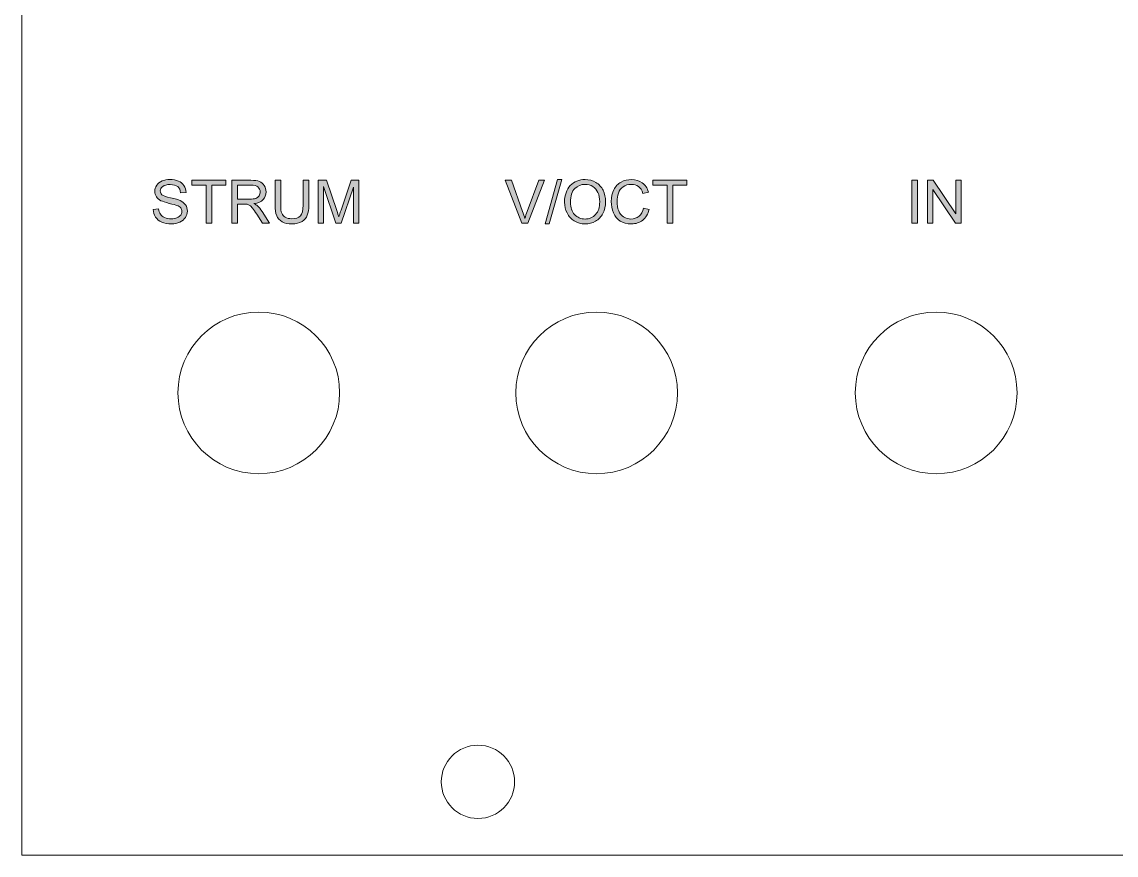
# Model space of a CAD drawing. Header units: inches. Extents: x -54 to 54, y -111 to 111.
# Drawn here: x -53.8 to 10.6, y -111 to -61.9 of the extents above; entities that cross this region are included whole.
import ezdxf

# ---------------------------------------------------------------- set-up
doc = ezdxf.new("R2010")
doc.units = ezdxf.units.IN
doc.header["$MEASUREMENT"] = 0
doc.layers.add('Decoupe', color=7, linetype='Continuous')
doc.layers.add('Impression', color=7, linetype='Continuous')

# ---------------------------------------------------------------- blocks, each defined once
blk = doc.blocks.new('block 39')
at = {"layer": 'Impression', "true_color": 0xffffff}
h = blk.add_hatch(color=7, dxfattribs=at)
h.dxf.hatch_style = 2
h.paths.add_polyline_path([(-1.435, -73.764), (-1.435, -71.238), (-1.101, -71.238), (-1.101, -73.764)])
h = blk.add_hatch(color=7, dxfattribs=at)
h.dxf.hatch_style = 2
h.paths.add_polyline_path([(-0.515, -73.764), (-0.515, -71.238), (-0.172, -71.238), (1.154, -73.221), (1.154, -71.238), (1.475, -71.238), (1.475, -73.764), (1.132, -73.764), (-0.195, -71.779), (-0.195, -73.764)])
at = {"layer": 'Impression', "lineweight": 0}
for points in [[(-1.435, -73.764), (-1.435, -71.238), (-1.101, -71.238), (-1.101, -73.764), (-1.435, -73.764)], [(-0.515, -73.764), (-0.515, -71.238), (-0.172, -71.238), (1.154, -73.221), (1.154, -71.238), (1.475, -71.238), (1.475, -73.764), (1.132, -73.764), (-0.195, -71.779), (-0.195, -73.764), (-0.515, -73.764)]]:
    blk.add_lwpolyline(points, dxfattribs=at)
blk = doc.blocks.new('block 42')
at = {"layer": 'Impression', "true_color": 0xffffff}
h = blk.add_hatch(color=7, dxfattribs=at)
h.dxf.hatch_style = 2
edge = h.paths.add_edge_path()
edge.add_spline(control_points=[(-24.396, -73.764), (-24.396, -73.764), (-25.375, -71.238), (-25.375, -71.238), (-25.375, -71.238), (-25.013, -71.238), (-25.013, -71.238), (-25.013, -71.238), (-24.356, -73.073), (-24.356, -73.073), (-24.304, -73.22), (-24.259, -73.358), (-24.224, -73.486), (-24.185, -73.348), (-24.139, -73.211), (-24.088, -73.073), (-24.088, -73.073), (-23.406, -71.238), (-23.406, -71.238), (-23.406, -71.238), (-23.065, -71.238), (-23.065, -71.238), (-23.065, -71.238), (-24.053, -73.764), (-24.053, -73.764), (-24.053, -73.764), (-24.396, -73.764), (-24.396, -73.764)], knot_values=[0, 0, 0, 0, 1, 1, 1, 2, 2, 2, 3, 3, 3, 4, 4, 4, 5, 5, 5, 6, 6, 6, 7, 7, 7, 8, 8, 8, 9, 9, 9, 9], degree=3, periodic=1)
h = blk.add_hatch(color=7, dxfattribs=at)
h.dxf.hatch_style = 2
h.paths.add_polyline_path([(-23.037, -73.807), (-22.305, -71.195), (-22.057, -71.195), (-22.787, -73.807)])
h = blk.add_hatch(color=7, dxfattribs=at)
h.dxf.hatch_style = 2
edge = h.paths.add_edge_path()
edge.add_spline(control_points=[(-21.886, -72.534), (-21.886, -72.114), (-21.774, -71.786), (-21.549, -71.549), (-21.324, -71.312), (-21.033, -71.194), (-20.677, -71.194), (-20.444, -71.194), (-20.234, -71.249), (-20.047, -71.361), (-19.86, -71.472), (-19.717, -71.627), (-19.618, -71.827), (-19.521, -72.026), (-19.471, -72.252), (-19.471, -72.504), (-19.471, -72.76), (-19.523, -72.99), (-19.626, -73.192), (-19.73, -73.394), (-19.876, -73.547), (-20.066, -73.651), (-20.255, -73.755), (-20.459, -73.807), (-20.679, -73.807), (-20.917, -73.807), (-21.129, -73.749), (-21.316, -73.634), (-21.503, -73.52), (-21.645, -73.363), (-21.742, -73.164), (-21.838, -72.965), (-21.886, -72.755), (-21.886, -72.534)], knot_values=[0, 0, 0, 0, 1, 1, 1, 2, 2, 2, 3, 3, 3, 4, 4, 4, 5, 5, 5, 6, 6, 6, 7, 7, 7, 8, 8, 8, 9, 9, 9, 10, 10, 10, 11, 11, 11, 11], degree=3, periodic=1)
edge = h.paths.add_edge_path()
edge.add_spline(control_points=[(-21.542, -72.539), (-21.542, -72.843), (-21.46, -73.083), (-21.296, -73.258), (-21.133, -73.433), (-20.928, -73.521), (-20.681, -73.521), (-20.429, -73.521), (-20.222, -73.432), (-20.059, -73.255), (-19.897, -73.079), (-19.816, -72.828), (-19.816, -72.503), (-19.816, -72.297), (-19.851, -72.118), (-19.92, -71.965), (-19.989, -71.811), (-20.091, -71.692), (-20.225, -71.608), (-20.359, -71.524), (-20.509, -71.481), (-20.675, -71.481), (-20.912, -71.481), (-21.116, -71.563), (-21.286, -71.725), (-21.457, -71.887), (-21.542, -72.159), (-21.542, -72.539)], knot_values=[0, 0, 0, 0, 1, 1, 1, 2, 2, 2, 3, 3, 3, 4, 4, 4, 5, 5, 5, 6, 6, 6, 7, 7, 7, 8, 8, 8, 9, 9, 9, 9], degree=3, periodic=1)
h = blk.add_hatch(color=7, dxfattribs=at)
h.dxf.hatch_style = 2
edge = h.paths.add_edge_path()
edge.add_spline(control_points=[(-17.239, -72.878), (-17.239, -72.878), (-16.905, -72.963), (-16.905, -72.963), (-16.975, -73.237), (-17.101, -73.446), (-17.283, -73.591), (-17.465, -73.735), (-17.687, -73.807), (-17.95, -73.807), (-18.222, -73.807), (-18.444, -73.751), (-18.614, -73.64), (-18.785, -73.53), (-18.915, -73.369), (-19.003, -73.159), (-19.093, -72.949), (-19.137, -72.723), (-19.137, -72.482), (-19.137, -72.219), (-19.087, -71.99), (-18.986, -71.794), (-18.886, -71.598), (-18.743, -71.449), (-18.558, -71.348), (-18.372, -71.246), (-18.168, -71.195), (-17.945, -71.195), (-17.693, -71.195), (-17.48, -71.26), (-17.308, -71.388), (-17.136, -71.517), (-17.016, -71.698), (-16.948, -71.931), (-16.948, -71.931), (-17.277, -72.008), (-17.277, -72.008), (-17.335, -71.825), (-17.42, -71.691), (-17.532, -71.607), (-17.643, -71.523), (-17.783, -71.481), (-17.952, -71.481), (-18.146, -71.481), (-18.308, -71.528), (-18.438, -71.621), (-18.569, -71.714), (-18.661, -71.839), (-18.713, -71.996), (-18.766, -72.152), (-18.793, -72.314), (-18.793, -72.48), (-18.793, -72.695), (-18.761, -72.882), (-18.699, -73.043), (-18.636, -73.203), (-18.539, -73.323), (-18.407, -73.402), (-18.275, -73.481), (-18.132, -73.521), (-17.978, -73.521), (-17.791, -73.521), (-17.632, -73.467), (-17.502, -73.359), (-17.373, -73.251), (-17.285, -73.091), (-17.239, -72.878)], knot_values=[0, 0, 0, 0, 1, 1, 1, 2, 2, 2, 3, 3, 3, 4, 4, 4, 5, 5, 5, 6, 6, 6, 7, 7, 7, 8, 8, 8, 9, 9, 9, 10, 10, 10, 11, 11, 11, 12, 12, 12, 13, 13, 13, 14, 14, 14, 15, 15, 15, 16, 16, 16, 17, 17, 17, 18, 18, 18, 19, 19, 19, 20, 20, 20, 21, 21, 21, 22, 22, 22, 22], degree=3, periodic=1)
h = blk.add_hatch(color=7, dxfattribs=at)
h.dxf.hatch_style = 2
h.paths.add_polyline_path([(-15.851, -73.764), (-15.851, -71.536), (-16.683, -71.536), (-16.683, -71.238), (-14.681, -71.238), (-14.681, -71.536), (-15.516, -71.536), (-15.516, -73.764)])
at = {"layer": 'Impression', "lineweight": 0}
for points in [[(-23.037, -73.807), (-22.305, -71.195), (-22.057, -71.195), (-22.787, -73.807), (-23.037, -73.807)], [(-15.851, -73.764), (-15.851, -71.536), (-16.683, -71.536), (-16.683, -71.238), (-14.681, -71.238), (-14.681, -71.536), (-15.516, -71.536), (-15.516, -73.764), (-15.851, -73.764)]]:
    blk.add_lwpolyline(points, dxfattribs=at)
for points, knots in [([(-24.396, -73.764), (-24.396, -73.764), (-25.375, -71.238), (-25.375, -71.238), (-25.375, -71.238), (-25.013, -71.238), (-25.013, -71.238), (-25.013, -71.238), (-24.356, -73.073), (-24.356, -73.073), (-24.304, -73.22), (-24.259, -73.358), (-24.224, -73.486), (-24.185, -73.348), (-24.139, -73.211), (-24.088, -73.073), (-24.088, -73.073), (-23.406, -71.238), (-23.406, -71.238), (-23.406, -71.238), (-23.065, -71.238), (-23.065, -71.238), (-23.065, -71.238), (-24.053, -73.764), (-24.053, -73.764), (-24.053, -73.764), (-24.396, -73.764), (-24.396, -73.764)], [0, 0, 0, 0, 1, 1, 1, 2, 2, 2, 3, 3, 3, 4, 4, 4, 5, 5, 5, 6, 6, 6, 7, 7, 7, 8, 8, 8, 9, 9, 9, 9]), ([(-21.886, -72.534), (-21.886, -72.114), (-21.774, -71.786), (-21.549, -71.549), (-21.324, -71.312), (-21.033, -71.194), (-20.677, -71.194), (-20.444, -71.194), (-20.234, -71.249), (-20.047, -71.361), (-19.86, -71.472), (-19.717, -71.627), (-19.618, -71.827), (-19.521, -72.026), (-19.471, -72.252), (-19.471, -72.504), (-19.471, -72.76), (-19.523, -72.99), (-19.626, -73.192), (-19.73, -73.394), (-19.876, -73.547), (-20.066, -73.651), (-20.255, -73.755), (-20.459, -73.807), (-20.679, -73.807), (-20.917, -73.807), (-21.129, -73.749), (-21.316, -73.634), (-21.503, -73.52), (-21.645, -73.363), (-21.742, -73.164), (-21.838, -72.965), (-21.886, -72.755), (-21.886, -72.534)], [0, 0, 0, 0, 1, 1, 1, 2, 2, 2, 3, 3, 3, 4, 4, 4, 5, 5, 5, 6, 6, 6, 7, 7, 7, 8, 8, 8, 9, 9, 9, 10, 10, 10, 11, 11, 11, 11]), ([(-21.542, -72.539), (-21.542, -72.843), (-21.46, -73.083), (-21.296, -73.258), (-21.133, -73.433), (-20.928, -73.521), (-20.681, -73.521), (-20.429, -73.521), (-20.222, -73.432), (-20.059, -73.255), (-19.897, -73.079), (-19.816, -72.828), (-19.816, -72.503), (-19.816, -72.297), (-19.851, -72.118), (-19.92, -71.965), (-19.989, -71.811), (-20.091, -71.692), (-20.225, -71.608), (-20.359, -71.524), (-20.509, -71.481), (-20.675, -71.481), (-20.912, -71.481), (-21.116, -71.563), (-21.286, -71.725), (-21.457, -71.887), (-21.542, -72.159), (-21.542, -72.539)], [0, 0, 0, 0, 1, 1, 1, 2, 2, 2, 3, 3, 3, 4, 4, 4, 5, 5, 5, 6, 6, 6, 7, 7, 7, 8, 8, 8, 9, 9, 9, 9]), ([(-17.239, -72.878), (-17.239, -72.878), (-16.905, -72.963), (-16.905, -72.963), (-16.975, -73.237), (-17.101, -73.446), (-17.283, -73.591), (-17.465, -73.735), (-17.687, -73.807), (-17.95, -73.807), (-18.222, -73.807), (-18.444, -73.751), (-18.614, -73.64), (-18.785, -73.53), (-18.915, -73.369), (-19.003, -73.159), (-19.093, -72.949), (-19.137, -72.723), (-19.137, -72.482), (-19.137, -72.219), (-19.087, -71.99), (-18.986, -71.794), (-18.886, -71.598), (-18.743, -71.449), (-18.558, -71.348), (-18.372, -71.246), (-18.168, -71.195), (-17.945, -71.195), (-17.693, -71.195), (-17.48, -71.26), (-17.308, -71.388), (-17.136, -71.517), (-17.016, -71.698), (-16.948, -71.931), (-16.948, -71.931), (-17.277, -72.008), (-17.277, -72.008), (-17.335, -71.825), (-17.42, -71.691), (-17.532, -71.607), (-17.643, -71.523), (-17.783, -71.481), (-17.952, -71.481), (-18.146, -71.481), (-18.308, -71.528), (-18.438, -71.621), (-18.569, -71.714), (-18.661, -71.839), (-18.713, -71.996), (-18.766, -72.152), (-18.793, -72.314), (-18.793, -72.48), (-18.793, -72.695), (-18.761, -72.882), (-18.699, -73.043), (-18.636, -73.203), (-18.539, -73.323), (-18.407, -73.402), (-18.275, -73.481), (-18.132, -73.521), (-17.978, -73.521), (-17.791, -73.521), (-17.632, -73.467), (-17.502, -73.359), (-17.373, -73.251), (-17.285, -73.091), (-17.239, -72.878)], [0, 0, 0, 0, 1, 1, 1, 2, 2, 2, 3, 3, 3, 4, 4, 4, 5, 5, 5, 6, 6, 6, 7, 7, 7, 8, 8, 8, 9, 9, 9, 10, 10, 10, 11, 11, 11, 12, 12, 12, 13, 13, 13, 14, 14, 14, 15, 15, 15, 16, 16, 16, 17, 17, 17, 18, 18, 18, 19, 19, 19, 20, 20, 20, 21, 21, 21, 22, 22, 22, 22])]:
    blk.add_open_spline(points, degree=3, knots=knots, dxfattribs=at)
blk = doc.blocks.new('block 43')
at = {"layer": 'Impression', "true_color": 0xffffff}
h = blk.add_hatch(color=7, dxfattribs=at)
h.dxf.hatch_style = 2
edge = h.paths.add_edge_path()
edge.add_spline(control_points=[(-46.113, -72.952), (-46.113, -72.952), (-45.798, -72.925), (-45.798, -72.925), (-45.783, -73.051), (-45.748, -73.155), (-45.693, -73.236), (-45.639, -73.316), (-45.554, -73.382), (-45.439, -73.432), (-45.325, -73.482), (-45.195, -73.507), (-45.052, -73.507), (-44.924, -73.507), (-44.812, -73.488), (-44.714, -73.45), (-44.617, -73.412), (-44.544, -73.36), (-44.496, -73.294), (-44.448, -73.228), (-44.425, -73.156), (-44.425, -73.078), (-44.425, -72.999), (-44.448, -72.93), (-44.494, -72.871), (-44.539, -72.811), (-44.615, -72.762), (-44.721, -72.721), (-44.789, -72.695), (-44.939, -72.654), (-45.171, -72.598), (-45.402, -72.543), (-45.565, -72.49), (-45.658, -72.441), (-45.779, -72.378), (-45.869, -72.299), (-45.927, -72.206), (-45.987, -72.112), (-46.016, -72.007), (-46.016, -71.891), (-46.016, -71.764), (-45.98, -71.645), (-45.908, -71.534), (-45.835, -71.423), (-45.73, -71.339), (-45.591, -71.281), (-45.452, -71.224), (-45.297, -71.195), (-45.127, -71.195), (-44.94, -71.195), (-44.775, -71.225), (-44.632, -71.286), (-44.489, -71.346), (-44.379, -71.435), (-44.302, -71.552), (-44.226, -71.669), (-44.184, -71.802), (-44.178, -71.95), (-44.178, -71.95), (-44.499, -71.974), (-44.499, -71.974), (-44.516, -71.814), (-44.574, -71.694), (-44.673, -71.612), (-44.773, -71.531), (-44.92, -71.49), (-45.114, -71.49), (-45.316, -71.49), (-45.463, -71.527), (-45.555, -71.601), (-45.648, -71.675), (-45.694, -71.764), (-45.694, -71.869), (-45.694, -71.959), (-45.661, -72.034), (-45.596, -72.093), (-45.532, -72.151), (-45.364, -72.211), (-45.092, -72.273), (-44.821, -72.334), (-44.634, -72.388), (-44.533, -72.434), (-44.386, -72.502), (-44.278, -72.587), (-44.208, -72.692), (-44.138, -72.795), (-44.103, -72.915), (-44.103, -73.05), (-44.103, -73.185), (-44.141, -73.312), (-44.218, -73.43), (-44.295, -73.549), (-44.405, -73.642), (-44.549, -73.708), (-44.694, -73.774), (-44.856, -73.807), (-45.036, -73.807), (-45.265, -73.807), (-45.456, -73.773), (-45.61, -73.707), (-45.765, -73.64), (-45.886, -73.54), (-45.974, -73.406), (-46.062, -73.272), (-46.108, -73.121), (-46.113, -72.952)], knot_values=[0, 0, 0, 0, 1, 1, 1, 2, 2, 2, 3, 3, 3, 4, 4, 4, 5, 5, 5, 6, 6, 6, 7, 7, 7, 8, 8, 8, 9, 9, 9, 10, 10, 10, 11, 11, 11, 12, 12, 12, 13, 13, 13, 14, 14, 14, 15, 15, 15, 16, 16, 16, 17, 17, 17, 18, 18, 18, 19, 19, 19, 20, 20, 20, 21, 21, 21, 22, 22, 22, 23, 23, 23, 24, 24, 24, 25, 25, 25, 26, 26, 26, 27, 27, 27, 28, 28, 28, 29, 29, 29, 30, 30, 30, 31, 31, 31, 32, 32, 32, 33, 33, 33, 34, 34, 34, 35, 35, 35, 35], degree=3, periodic=1)
h = blk.add_hatch(color=7, dxfattribs=at)
h.dxf.hatch_style = 2
h.paths.add_polyline_path([(-43.004, -73.764), (-43.004, -71.536), (-43.836, -71.536), (-43.836, -71.238), (-41.834, -71.238), (-41.834, -71.536), (-42.669, -71.536), (-42.669, -73.764)])
h = blk.add_hatch(color=7, dxfattribs=at)
h.dxf.hatch_style = 2
edge = h.paths.add_edge_path()
edge.add_spline(control_points=[(-41.486, -73.764), (-41.486, -73.764), (-41.486, -71.238), (-41.486, -71.238), (-41.486, -71.238), (-40.366, -71.238), (-40.366, -71.238), (-40.141, -71.238), (-39.97, -71.261), (-39.853, -71.307), (-39.736, -71.352), (-39.642, -71.432), (-39.572, -71.547), (-39.502, -71.661), (-39.467, -71.789), (-39.467, -71.927), (-39.467, -72.107), (-39.525, -72.257), (-39.641, -72.38), (-39.757, -72.503), (-39.936, -72.581), (-40.179, -72.615), (-40.09, -72.657), (-40.023, -72.699), (-39.977, -72.74), (-39.88, -72.83), (-39.787, -72.942), (-39.7, -73.076), (-39.7, -73.076), (-39.26, -73.764), (-39.26, -73.764), (-39.26, -73.764), (-39.681, -73.764), (-39.681, -73.764), (-39.681, -73.764), (-40.015, -73.238), (-40.015, -73.238), (-40.112, -73.087), (-40.193, -72.971), (-40.256, -72.89), (-40.319, -72.81), (-40.376, -72.754), (-40.426, -72.721), (-40.476, -72.689), (-40.527, -72.667), (-40.578, -72.654), (-40.616, -72.646), (-40.678, -72.642), (-40.764, -72.642), (-40.764, -72.642), (-41.152, -72.642), (-41.152, -72.642), (-41.152, -72.642), (-41.152, -73.764), (-41.152, -73.764), (-41.152, -73.764), (-41.486, -73.764), (-41.486, -73.764)], knot_values=[0, 0, 0, 0, 1, 1, 1, 2, 2, 2, 3, 3, 3, 4, 4, 4, 5, 5, 5, 6, 6, 6, 7, 7, 7, 8, 8, 8, 9, 9, 9, 10, 10, 10, 11, 11, 11, 12, 12, 12, 13, 13, 13, 14, 14, 14, 15, 15, 15, 16, 16, 16, 17, 17, 17, 18, 18, 18, 19, 19, 19, 19], degree=3, periodic=1)
edge = h.paths.add_edge_path()
edge.add_spline(control_points=[(-41.152, -72.353), (-41.152, -72.353), (-40.434, -72.353), (-40.434, -72.353), (-40.281, -72.353), (-40.161, -72.337), (-40.075, -72.306), (-39.989, -72.274), (-39.924, -72.223), (-39.879, -72.154), (-39.834, -72.084), (-39.812, -72.009), (-39.812, -71.927), (-39.812, -71.808), (-39.855, -71.71), (-39.942, -71.633), (-40.028, -71.556), (-40.166, -71.517), (-40.353, -71.517), (-40.353, -71.517), (-41.152, -71.517), (-41.152, -71.517), (-41.152, -71.517), (-41.152, -72.353), (-41.152, -72.353)], knot_values=[0, 0, 0, 0, 1, 1, 1, 2, 2, 2, 3, 3, 3, 4, 4, 4, 5, 5, 5, 6, 6, 6, 7, 7, 7, 8, 8, 8, 8], degree=3, periodic=1)
h = blk.add_hatch(color=7, dxfattribs=at)
h.dxf.hatch_style = 2
edge = h.paths.add_edge_path()
edge.add_spline(control_points=[(-37.286, -71.238), (-37.286, -71.238), (-36.952, -71.238), (-36.952, -71.238), (-36.952, -71.238), (-36.952, -72.697), (-36.952, -72.697), (-36.952, -72.951), (-36.981, -73.153), (-37.038, -73.302), (-37.096, -73.451), (-37.2, -73.573), (-37.349, -73.666), (-37.499, -73.76), (-37.696, -73.807), (-37.939, -73.807), (-38.176, -73.807), (-38.369, -73.766), (-38.52, -73.684), (-38.67, -73.603), (-38.777, -73.485), (-38.842, -73.33), (-38.906, -73.176), (-38.938, -72.965), (-38.938, -72.697), (-38.938, -72.697), (-38.938, -71.238), (-38.938, -71.238), (-38.938, -71.238), (-38.604, -71.238), (-38.604, -71.238), (-38.604, -71.238), (-38.604, -72.696), (-38.604, -72.696), (-38.604, -72.915), (-38.584, -73.077), (-38.543, -73.181), (-38.502, -73.284), (-38.432, -73.365), (-38.333, -73.421), (-38.233, -73.477), (-38.112, -73.505), (-37.969, -73.505), (-37.723, -73.505), (-37.548, -73.449), (-37.443, -73.338), (-37.339, -73.227), (-37.286, -73.013), (-37.286, -72.696), (-37.286, -72.696), (-37.286, -71.238), (-37.286, -71.238)], knot_values=[0, 0, 0, 0, 1, 1, 1, 2, 2, 2, 3, 3, 3, 4, 4, 4, 5, 5, 5, 6, 6, 6, 7, 7, 7, 8, 8, 8, 9, 9, 9, 10, 10, 10, 11, 11, 11, 12, 12, 12, 13, 13, 13, 14, 14, 14, 15, 15, 15, 16, 16, 16, 17, 17, 17, 17], degree=3, periodic=1)
h = blk.add_hatch(color=7, dxfattribs=at)
h.dxf.hatch_style = 2
edge = h.paths.add_edge_path()
edge.add_spline(control_points=[(-36.406, -73.764), (-36.406, -73.764), (-36.406, -71.238), (-36.406, -71.238), (-36.406, -71.238), (-35.903, -71.238), (-35.903, -71.238), (-35.903, -71.238), (-35.306, -73.026), (-35.306, -73.026), (-35.25, -73.193), (-35.21, -73.317), (-35.185, -73.4), (-35.156, -73.308), (-35.112, -73.173), (-35.051, -72.995), (-35.051, -72.995), (-34.446, -71.238), (-34.446, -71.238), (-34.446, -71.238), (-33.996, -71.238), (-33.996, -71.238), (-33.996, -71.238), (-33.996, -73.764), (-33.996, -73.764), (-33.996, -73.764), (-34.318, -73.764), (-34.318, -73.764), (-34.318, -73.764), (-34.318, -71.65), (-34.318, -71.65), (-34.318, -71.65), (-35.052, -73.764), (-35.052, -73.764), (-35.052, -73.764), (-35.354, -73.764), (-35.354, -73.764), (-35.354, -73.764), (-36.084, -71.614), (-36.084, -71.614), (-36.084, -71.614), (-36.084, -73.764), (-36.084, -73.764), (-36.084, -73.764), (-36.406, -73.764), (-36.406, -73.764)], knot_values=[0, 0, 0, 0, 1, 1, 1, 2, 2, 2, 3, 3, 3, 4, 4, 4, 5, 5, 5, 6, 6, 6, 7, 7, 7, 8, 8, 8, 9, 9, 9, 10, 10, 10, 11, 11, 11, 12, 12, 12, 13, 13, 13, 14, 14, 14, 15, 15, 15, 15], degree=3, periodic=1)
at = {"layer": 'Impression', "lineweight": 0}
blk.add_lwpolyline([(-43.004, -73.764), (-43.004, -71.536), (-43.836, -71.536), (-43.836, -71.238), (-41.834, -71.238), (-41.834, -71.536), (-42.669, -71.536), (-42.669, -73.764), (-43.004, -73.764)], dxfattribs=at)
for points, knots in [([(-46.113, -72.952), (-46.113, -72.952), (-45.798, -72.925), (-45.798, -72.925), (-45.783, -73.051), (-45.748, -73.155), (-45.693, -73.236), (-45.639, -73.316), (-45.554, -73.382), (-45.439, -73.432), (-45.325, -73.482), (-45.195, -73.507), (-45.052, -73.507), (-44.924, -73.507), (-44.812, -73.488), (-44.714, -73.45), (-44.617, -73.412), (-44.544, -73.36), (-44.496, -73.294), (-44.448, -73.228), (-44.425, -73.156), (-44.425, -73.078), (-44.425, -72.999), (-44.448, -72.93), (-44.494, -72.871), (-44.539, -72.811), (-44.615, -72.762), (-44.721, -72.721), (-44.789, -72.695), (-44.939, -72.654), (-45.171, -72.598), (-45.402, -72.543), (-45.565, -72.49), (-45.658, -72.441), (-45.779, -72.378), (-45.869, -72.299), (-45.927, -72.206), (-45.987, -72.112), (-46.016, -72.007), (-46.016, -71.891), (-46.016, -71.764), (-45.98, -71.645), (-45.908, -71.534), (-45.835, -71.423), (-45.73, -71.339), (-45.591, -71.281), (-45.452, -71.224), (-45.297, -71.195), (-45.127, -71.195), (-44.94, -71.195), (-44.775, -71.225), (-44.632, -71.286), (-44.489, -71.346), (-44.379, -71.435), (-44.302, -71.552), (-44.226, -71.669), (-44.184, -71.802), (-44.178, -71.95), (-44.178, -71.95), (-44.499, -71.974), (-44.499, -71.974), (-44.516, -71.814), (-44.574, -71.694), (-44.673, -71.612), (-44.773, -71.531), (-44.92, -71.49), (-45.114, -71.49), (-45.316, -71.49), (-45.463, -71.527), (-45.555, -71.601), (-45.648, -71.675), (-45.694, -71.764), (-45.694, -71.869), (-45.694, -71.959), (-45.661, -72.034), (-45.596, -72.093), (-45.532, -72.151), (-45.364, -72.211), (-45.092, -72.273), (-44.821, -72.334), (-44.634, -72.388), (-44.533, -72.434), (-44.386, -72.502), (-44.278, -72.587), (-44.208, -72.692), (-44.138, -72.795), (-44.103, -72.915), (-44.103, -73.05), (-44.103, -73.185), (-44.141, -73.312), (-44.218, -73.43), (-44.295, -73.549), (-44.405, -73.642), (-44.549, -73.708), (-44.694, -73.774), (-44.856, -73.807), (-45.036, -73.807), (-45.265, -73.807), (-45.456, -73.773), (-45.61, -73.707), (-45.765, -73.64), (-45.886, -73.54), (-45.974, -73.406), (-46.062, -73.272), (-46.108, -73.121), (-46.113, -72.952)], [0, 0, 0, 0, 1, 1, 1, 2, 2, 2, 3, 3, 3, 4, 4, 4, 5, 5, 5, 6, 6, 6, 7, 7, 7, 8, 8, 8, 9, 9, 9, 10, 10, 10, 11, 11, 11, 12, 12, 12, 13, 13, 13, 14, 14, 14, 15, 15, 15, 16, 16, 16, 17, 17, 17, 18, 18, 18, 19, 19, 19, 20, 20, 20, 21, 21, 21, 22, 22, 22, 23, 23, 23, 24, 24, 24, 25, 25, 25, 26, 26, 26, 27, 27, 27, 28, 28, 28, 29, 29, 29, 30, 30, 30, 31, 31, 31, 32, 32, 32, 33, 33, 33, 34, 34, 34, 35, 35, 35, 35]), ([(-41.486, -73.764), (-41.486, -73.764), (-41.486, -71.238), (-41.486, -71.238), (-41.486, -71.238), (-40.366, -71.238), (-40.366, -71.238), (-40.141, -71.238), (-39.97, -71.261), (-39.853, -71.307), (-39.736, -71.352), (-39.642, -71.432), (-39.572, -71.547), (-39.502, -71.661), (-39.467, -71.789), (-39.467, -71.927), (-39.467, -72.107), (-39.525, -72.257), (-39.641, -72.38), (-39.757, -72.503), (-39.936, -72.581), (-40.179, -72.615), (-40.09, -72.657), (-40.023, -72.699), (-39.977, -72.74), (-39.88, -72.83), (-39.787, -72.942), (-39.7, -73.076), (-39.7, -73.076), (-39.26, -73.764), (-39.26, -73.764), (-39.26, -73.764), (-39.681, -73.764), (-39.681, -73.764), (-39.681, -73.764), (-40.015, -73.238), (-40.015, -73.238), (-40.112, -73.087), (-40.193, -72.971), (-40.256, -72.89), (-40.319, -72.81), (-40.376, -72.754), (-40.426, -72.721), (-40.476, -72.689), (-40.527, -72.667), (-40.578, -72.654), (-40.616, -72.646), (-40.678, -72.642), (-40.764, -72.642), (-40.764, -72.642), (-41.152, -72.642), (-41.152, -72.642), (-41.152, -72.642), (-41.152, -73.764), (-41.152, -73.764), (-41.152, -73.764), (-41.486, -73.764), (-41.486, -73.764)], [0, 0, 0, 0, 1, 1, 1, 2, 2, 2, 3, 3, 3, 4, 4, 4, 5, 5, 5, 6, 6, 6, 7, 7, 7, 8, 8, 8, 9, 9, 9, 10, 10, 10, 11, 11, 11, 12, 12, 12, 13, 13, 13, 14, 14, 14, 15, 15, 15, 16, 16, 16, 17, 17, 17, 18, 18, 18, 19, 19, 19, 19]), ([(-41.152, -72.353), (-41.152, -72.353), (-40.434, -72.353), (-40.434, -72.353), (-40.281, -72.353), (-40.161, -72.337), (-40.075, -72.306), (-39.989, -72.274), (-39.924, -72.223), (-39.879, -72.154), (-39.834, -72.084), (-39.812, -72.009), (-39.812, -71.927), (-39.812, -71.808), (-39.855, -71.71), (-39.942, -71.633), (-40.028, -71.556), (-40.166, -71.517), (-40.353, -71.517), (-40.353, -71.517), (-41.152, -71.517), (-41.152, -71.517), (-41.152, -71.517), (-41.152, -72.353), (-41.152, -72.353)], [0, 0, 0, 0, 1, 1, 1, 2, 2, 2, 3, 3, 3, 4, 4, 4, 5, 5, 5, 6, 6, 6, 7, 7, 7, 8, 8, 8, 8]), ([(-37.286, -71.238), (-37.286, -71.238), (-36.952, -71.238), (-36.952, -71.238), (-36.952, -71.238), (-36.952, -72.697), (-36.952, -72.697), (-36.952, -72.951), (-36.981, -73.153), (-37.038, -73.302), (-37.096, -73.451), (-37.2, -73.573), (-37.349, -73.666), (-37.499, -73.76), (-37.696, -73.807), (-37.939, -73.807), (-38.176, -73.807), (-38.369, -73.766), (-38.52, -73.684), (-38.67, -73.603), (-38.777, -73.485), (-38.842, -73.33), (-38.906, -73.176), (-38.938, -72.965), (-38.938, -72.697), (-38.938, -72.697), (-38.938, -71.238), (-38.938, -71.238), (-38.938, -71.238), (-38.604, -71.238), (-38.604, -71.238), (-38.604, -71.238), (-38.604, -72.696), (-38.604, -72.696), (-38.604, -72.915), (-38.584, -73.077), (-38.543, -73.181), (-38.502, -73.284), (-38.432, -73.365), (-38.333, -73.421), (-38.233, -73.477), (-38.112, -73.505), (-37.969, -73.505), (-37.723, -73.505), (-37.548, -73.449), (-37.443, -73.338), (-37.339, -73.227), (-37.286, -73.013), (-37.286, -72.696), (-37.286, -72.696), (-37.286, -71.238), (-37.286, -71.238)], [0, 0, 0, 0, 1, 1, 1, 2, 2, 2, 3, 3, 3, 4, 4, 4, 5, 5, 5, 6, 6, 6, 7, 7, 7, 8, 8, 8, 9, 9, 9, 10, 10, 10, 11, 11, 11, 12, 12, 12, 13, 13, 13, 14, 14, 14, 15, 15, 15, 16, 16, 16, 17, 17, 17, 17]), ([(-36.406, -73.764), (-36.406, -73.764), (-36.406, -71.238), (-36.406, -71.238), (-36.406, -71.238), (-35.903, -71.238), (-35.903, -71.238), (-35.903, -71.238), (-35.306, -73.026), (-35.306, -73.026), (-35.25, -73.193), (-35.21, -73.317), (-35.185, -73.4), (-35.156, -73.308), (-35.112, -73.173), (-35.051, -72.995), (-35.051, -72.995), (-34.446, -71.238), (-34.446, -71.238), (-34.446, -71.238), (-33.996, -71.238), (-33.996, -71.238), (-33.996, -71.238), (-33.996, -73.764), (-33.996, -73.764), (-33.996, -73.764), (-34.318, -73.764), (-34.318, -73.764), (-34.318, -73.764), (-34.318, -71.65), (-34.318, -71.65), (-34.318, -71.65), (-35.052, -73.764), (-35.052, -73.764), (-35.052, -73.764), (-35.354, -73.764), (-35.354, -73.764), (-35.354, -73.764), (-36.084, -71.614), (-36.084, -71.614), (-36.084, -71.614), (-36.084, -73.764), (-36.084, -73.764), (-36.084, -73.764), (-36.406, -73.764), (-36.406, -73.764)], [0, 0, 0, 0, 1, 1, 1, 2, 2, 2, 3, 3, 3, 4, 4, 4, 5, 5, 5, 6, 6, 6, 7, 7, 7, 8, 8, 8, 9, 9, 9, 10, 10, 10, 11, 11, 11, 12, 12, 12, 13, 13, 13, 14, 14, 14, 15, 15, 15, 15])]:
    blk.add_open_spline(points, degree=3, knots=knots, dxfattribs=at)

msp = doc.modelspace()

# ---------------------------------------------------------------- linework, layer by layer
at = {"layer": 'Decoupe', "color": 240, "lineweight": 18, "true_color": 0xed1c24}
msp.add_lwpolyline([(53.848, -110.998), (-53.848, -110.998), (-53.848, 110.998), (53.848, 110.998), (53.848, -110.998)], dxfattribs=at)
for points in [[(-35.133, -83.763), (-35.133, -86.394), (-37.265, -88.526), (-39.896, -88.526), (-42.526, -88.526), (-44.658, -86.394), (-44.658, -83.763), (-44.658, -81.133), (-42.526, -79.001), (-39.896, -79.001), (-37.265, -79.001), (-35.133, -81.133), (-35.133, -83.763)], [(-15.238, -83.764), (-15.238, -86.394), (-17.37, -88.526), (-20, -88.526), (-22.63, -88.526), (-24.763, -86.394), (-24.763, -83.764), (-24.763, -81.133), (-22.63, -79.001), (-20, -79.001), (-17.37, -79.001), (-15.238, -81.133), (-15.238, -83.764)], [(4.762, -83.763), (4.762, -86.394), (2.63, -88.526), (0, -88.526), (-2.63, -88.526), (-4.762, -86.394), (-4.762, -83.763), (-4.762, -81.133), (-2.63, -79.001), (0, -79.001), (2.63, -79.001), (4.762, -81.133), (4.762, -83.763)], [(-24.828, -106.68), (-24.828, -107.872), (-25.795, -108.839), (-26.987, -108.839), (-28.18, -108.839), (-29.146, -107.872), (-29.146, -106.68), (-29.146, -105.488), (-28.18, -104.521), (-26.987, -104.521), (-25.795, -104.521), (-24.828, -105.488), (-24.828, -106.68)]]:
    msp.add_open_spline(points, degree=3, knots=[0, 0, 0, 0, 1, 1, 1, 2, 2, 2, 3, 3, 3, 4, 4, 4, 4], dxfattribs=at)

# ---------------------------------------------------------------- block references
at = {"layer": 'Impression'}
for name in ['block 43', 'block 42', 'block 39']:
    msp.add_blockref(name, (0, 0), dxfattribs=at)

doc.saveas('drawing.dxf')
